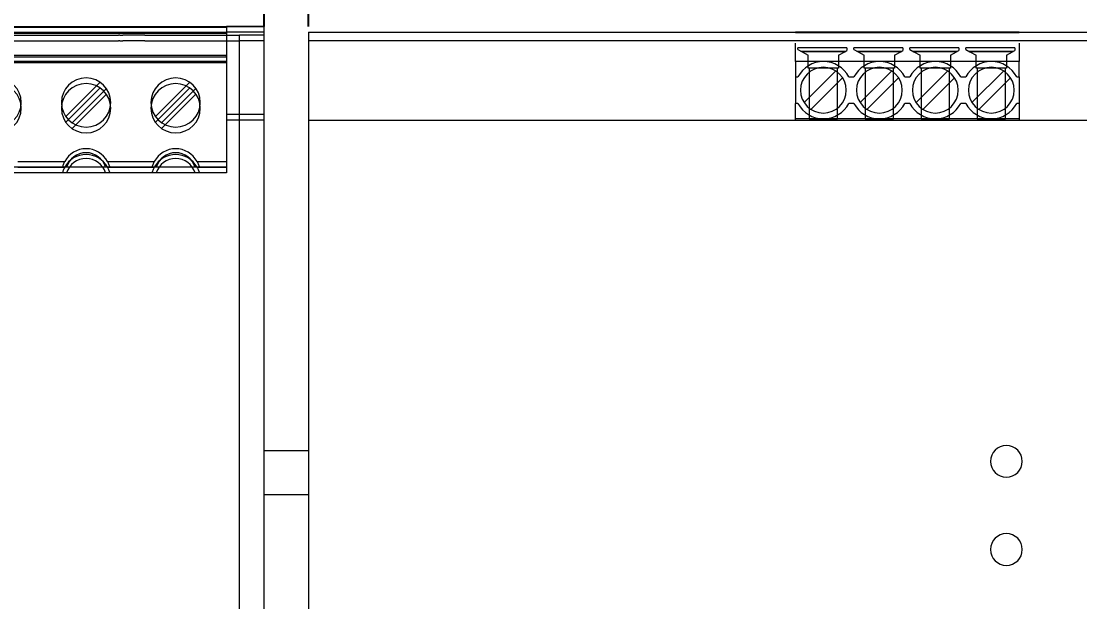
# Model space of a CAD drawing. Header units: millimetres. Extents: x 1359 to 3577, y 1333 to 3557.
# Drawn here: x 1993.2 to 2113.3, y 3211.9 to 3277.8 of the extents above; entities that cross this region are included whole.
import ezdxf

# ---------------------------------------------------------------- set-up
doc = ezdxf.new("R2010")
doc.units = ezdxf.units.MM
doc.layers.add('000-PI-Oprema', color=30, linetype='Continuous', lineweight=5)
doc.layers.add('000-SI-Oprema', color=30, linetype='Continuous', lineweight=0)
doc.layers.add('000-PI_TEXT', color=7, linetype='Continuous')
doc.layers.add('002-PI-Kabelska kanalica', color=150, linetype='Continuous')
doc.styles.get("Standard").update_dxf_attribs({"font": 'arial.ttf'})
doc.dimstyles.new('ISO-25-lb', dxfattribs={"dimtxt": 8, "dimasz": 8, "dimexe": 1.25, "dimexo": 0.625, "dimtad": 1, "dimtxsty": 'Standard', "dimcen": 5, "dimadec": 0, "dimazin": 0, "dimtfac": 1, "dimtmove": 0, "dimatfit": 3, "dimfxl": 1, "dimarcsym": 0})

# ---------------------------------------------------------------- blocks, each defined once
blk = doc.blocks.new('*D88')
at = {"layer": '000-PI_TEXT', "color": 0, "linetype": 'ByBlock', "lineweight": -2, "ltscale": 0.25, "transparency": 16777216}
for p, q in [((2020.79, 3277.18), (2020.79, 3313.36)), ((2025.79, 3277.18), (2025.79, 3313.36)), ((2012.79, 3312.11), (2004.79, 3312.11)), ((2020.79, 3312.11), (2025.79, 3312.11)), ((2033.79, 3312.11), (2048.35, 3312.11))]:
    blk.add_line(p, q, dxfattribs=at)
at = {"layer": '000-PI_TEXT', "color": 0, "linetype": 'ByBlock', "ltscale": 0.25, "transparency": 16777216}
for points in [[(2012.79, 3313.45), (2012.79, 3310.78), (2020.79, 3312.11)], [(2033.79, 3313.45), (2033.79, 3310.78), (2025.79, 3312.11)]]:
    blk.add_solid(points, dxfattribs=at)
at = {"layer": 'Defpoints', "color": 0, "linetype": 'ByBlock', "ltscale": 0.25, "transparency": 16777216}
for p in [(2025.79, 3312.11), (2020.79, 3276.56), (2025.79, 3276.56)]:
    blk.add_point(p, dxfattribs=at)
at = {"layer": '000-PI_TEXT', "color": 0, "linetype": 'ByBlock', "lineweight": 0, "ltscale": 0.25, "transparency": 16777216, "insert": (2045.07, 3316.81), "char_height": 8, "attachment_point": 5}
blk.add_mtext('5', dxfattribs=at)
blk = doc.blocks.new('QUINT_DIODE')
at = {"layer": '000-PI-Oprema', "color": 0, "linetype": 'ByBlock', "lineweight": 0}
for p, q in [((-46.5, 130.65), (-4.3, 130.65)), ((-4.3, 130.5), (-46.5, 130.5)), ((-46.5, 130), (-4.3, 130)), ((-4.3, 129.85), (-46.5, 129.85)), ((-26.05, 130.5), (-26.05, 130.5)), ((-26.05, 130.5), (-26.05, 130.5)), ((-26.05, 129.85), (-26.05, 129.85)), ((-24.8, 130.5), (-24.8, 130.5)), ((-24.8, 130.5), (-24.8, 130.5)), ((-24.8, 129.85), (-24.8, 129.85)), ((-15.64, 130.5), (-15.64, 130.5)), ((-15.64, 130.5), (-15.64, 130.5)), ((-15.64, 129.85), (-15.64, 129.85)), ((-14.64, 130.5), (-14.64, 130.5)), ((-14.64, 130.5), (-14.64, 130.5)), ((-14.64, 129.85), (-14.64, 129.85)), ((-5.73, 130.5), (-5.73, 130.5)), ((-5.73, 130.5), (-5.73, 130.5)), ((-5.73, 129.85), (-5.73, 129.85)), ((-4.3, 130.65), (-4.3, 130.65)), ((-4.3, 130.5), (-4.3, 130.65)), ((-4.3, 130.65), (-4.3, 130.65)), ((0, 130.65), (-4.3, 130.65)), ((-4.3, 130.5), (-4.3, 130.5)), ((-4.3, 130.5), (-4.3, 127.36)), ((-4.3, 130.5), (-4.3, 130.5)), ((-4.3, 129.85), (-4.3, 130)), ((-4.3, 130), (-4.3, 130)), ((0, 130), (-4.3, 130)), ((-4.3, 129.85), (-4.3, 129.85)), ((-4.3, 129.85), (-4.3, 126.71)), ((-4.3, 129.85), (-4.3, 129.85)), ((0, 130.65), (0, 130.65)), ((0, 120.65), (0, 130.65)), ((0, 130.65), (0, 130.65)), ((0, 120.65), (0, 130.65)), ((0, 130), (0, 130)), ((0, 120), (0, 130)), ((-32.15, 129.65), (-18.45, 129.65)), ((-32.15, 129), (-18.45, 129)), ((-26.55, 129.65), (-26.55, 129.65)), ((-26.55, 129), (-26.55, 129)), ((-24.05, 129.65), (-24.05, 129.65)), ((-24.05, 129), (-24.05, 129)), ((-18.45, 129.65), (-18.45, 129.65)), ((-18.45, 129.65), (-17.89, 129.65)), ((-18.45, 129), (-18.45, 129)), ((-18.45, 129), (-17.89, 129)), ((-17.89, 129.65), (-17.75, 129.65)), ((-17.89, 129), (-17.75, 129)), ((-17.8, 129.65), (-17.8, 129.65)), ((-17.8, 129), (-17.8, 129)), ((-17.75, 129.65), (-16.55, 129.65)), ((-17.75, 129), (-16.55, 129)), ((-16.38, 129.65), (-16.55, 129.65)), ((-16.38, 129), (-16.55, 129)), ((-16.38, 129.65), (-16.05, 129.65)), ((-16.38, 129), (-16.05, 129)), ((-16.05, 129.65), (-16.05, 129.65)), ((-13.55, 129.65), (-16.05, 129.65)), ((-16.05, 129.65), (-16.05, 129.65)), ((-16.05, 129.65), (-16.05, 129.65)), ((-16.05, 129), (-16.05, 129)), ((-13.55, 129), (-16.05, 129)), ((-16.05, 129), (-16.05, 129)), ((-16.05, 129), (-16.05, 129)), ((-13.55, 129.65), (-13.55, 129.65)), ((-13.55, 129.65), (-13.55, 129.65)), ((-13.55, 129.65), (-13.55, 129.65)), ((-13.55, 129.65), (-2.8, 129.65)), ((-13.55, 129), (-13.55, 129)), ((-13.55, 129), (-13.55, 129)), ((-13.55, 129), (-13.55, 129)), ((-13.55, 129), (-2.8, 129)), ((-12.05, 129.65), (-12.05, 129.65)), ((-12.05, 129), (-12.05, 129)), ((-9.8, 129.65), (-9.8, 129.65)), ((-9.8, 129), (-9.8, 129)), ((-2.8, 129.65), (-2.8, 129.65)), ((-2.8, 129.65), (-2.8, 129.65)), ((-2.8, 129.65), (-2.8, 129.65)), ((0, 129.65), (-2.8, 129.65)), ((-2.8, 129.65), (-2.8, 129.65)), ((-2.8, 1.65), (-2.8, 129.65)), ((-2.8, 129), (-2.8, 129)), ((-2.8, 129), (-2.8, 129)), ((-2.8, 129), (-2.8, 129)), ((0, 129), (-2.8, 129)), ((-2.8, 1), (-2.8, 129)), ((-2.8, 129), (-2.8, 129)), ((0, 129.65), (0, 129.65)), ((0, 129.65), (0, 129.65)), ((0, 129), (0, 129)), ((-46.5, 127.36), (-4.3, 127.36)), ((-4.3, 127.16), (-4.3, 127.36)), ((-4.3, 127.16), (-46.5, 127.16)), ((-46.5, 126.71), (-4.3, 126.71)), ((-4.3, 126.51), (-46.5, 126.51)), ((-4.3, 127.16), (-4.3, 120.65)), ((-4.3, 126.51), (-4.3, 126.71)), ((-4.3, 126.51), (-4.3, 120)), ((-18.62, 124.3), (-22.52, 120.41)), ((-18.62, 124.3), (-18.62, 124.3)), ((-8.46, 124.3), (-12.36, 120.41)), ((-8.46, 124.3), (-8.46, 124.3)), ((-18.62, 123.65), (-22.52, 119.76)), ((-17.92, 123.59), (-21.81, 119.7)), ((-17.92, 122.94), (-21.81, 119.05)), ((-18.62, 123.65), (-18.62, 123.65)), ((-17.92, 123.59), (-17.92, 123.59)), ((-17.92, 122.94), (-17.92, 122.94)), ((-8.46, 123.65), (-12.36, 119.76)), ((-7.76, 123.59), (-11.65, 119.7)), ((-7.76, 122.94), (-11.65, 119.05)), ((-8.46, 123.65), (-8.46, 123.65)), ((-7.76, 123.59), (-7.76, 123.59)), ((-7.76, 122.94), (-7.76, 122.94)), ((-27.58, 122), (-27.58, 122)), ((-27.58, 121.35), (-27.58, 121.35)), ((-23.02, 122), (-23.02, 122)), ((-23.02, 121.35), (-23.02, 121.35)), ((-17.42, 122), (-17.42, 122)), ((-17.42, 121.35), (-17.42, 121.35)), ((-12.86, 122), (-12.86, 122)), ((-12.86, 121.35), (-12.86, 121.35)), ((-7.26, 122), (-7.26, 122)), ((-7.26, 121.35), (-7.26, 121.35)), ((-22.52, 120.41), (-22.52, 120.41)), ((-12.36, 120.41), (-12.36, 120.41)), ((-4.3, 120.65), (-4.3, 120.65)), ((0, 120.65), (-4.3, 120.65)), ((-4.3, 120.65), (-4.3, 120.65)), ((-4.3, 120.65), (-4.3, 114.65)), ((0, 120.65), (0, 120.65)), ((0, 16.65), (0, 120.65)), ((0, 120.65), (0, 120.65)), ((0, 16.65), (0, 120.65)), ((-22.52, 119.76), (-22.52, 119.76)), ((-21.81, 119.7), (-21.81, 119.7)), ((-21.81, 119.05), (-21.81, 119.05)), ((-12.36, 119.76), (-12.36, 119.76)), ((-11.65, 119.7), (-11.65, 119.7)), ((-11.65, 119.05), (-11.65, 119.05)), ((-4.3, 120), (-4.3, 120)), ((0, 120), (-4.3, 120)), ((-4.3, 120), (-4.3, 114)), ((-4.3, 120), (-4.3, 120)), ((0, 120), (0, 120)), ((0, 16), (0, 120)), ((-4.3, 114.65), (-46.5, 114.65)), ((-27.96, 115.3), (-22.64, 115.3)), ((-27.96, 114.65), (-22.64, 114.65)), ((-22.87, 114.75), (-22.89, 114.65)), ((-22.89, 114.65), (-22.89, 114.65)), ((-22.84, 114.84), (-22.87, 114.75)), ((-22.84, 114.19), (-22.87, 114.1)), ((-22.81, 114.94), (-22.84, 114.84)), ((-22.81, 114.29), (-22.84, 114.19)), ((-22.77, 115.03), (-22.81, 114.94)), ((-22.77, 114.38), (-22.81, 114.29)), ((-22.73, 115.12), (-22.77, 115.03)), ((-22.73, 114.47), (-22.77, 114.38)), ((-22.69, 115.21), (-22.73, 115.12)), ((-22.69, 114.56), (-22.73, 114.47)), ((-22.64, 115.3), (-22.69, 115.21)), ((-22.64, 114.65), (-22.69, 114.56)), ((-17.8, 115.3), (-12.48, 115.3)), ((-17.8, 115.3), (-17.75, 115.21)), ((-17.8, 114.65), (-12.48, 114.65)), ((-17.8, 114.65), (-17.75, 114.56)), ((-17.75, 115.21), (-17.71, 115.12)), ((-17.75, 114.56), (-17.71, 114.47)), ((-17.71, 115.12), (-17.67, 115.03)), ((-17.71, 114.47), (-17.67, 114.38)), ((-17.67, 115.03), (-17.63, 114.94)), ((-17.67, 114.38), (-17.63, 114.29)), ((-17.63, 114.94), (-17.6, 114.84)), ((-17.63, 114.29), (-17.6, 114.19)), ((-17.6, 114.84), (-17.57, 114.75)), ((-17.6, 114.19), (-17.57, 114.1)), ((-17.57, 114.75), (-17.55, 114.65)), ((-17.55, 114.65), (-17.55, 114.65)), ((-12.71, 114.75), (-12.73, 114.65)), ((-12.73, 114.65), (-12.73, 114.65)), ((-12.68, 114.84), (-12.71, 114.75)), ((-12.68, 114.19), (-12.71, 114.1)), ((-12.65, 114.94), (-12.68, 114.84)), ((-12.65, 114.29), (-12.68, 114.19)), ((-12.61, 115.03), (-12.65, 114.94)), ((-12.61, 114.38), (-12.65, 114.29)), ((-12.57, 115.12), (-12.61, 115.03)), ((-12.57, 114.47), (-12.61, 114.38)), ((-12.53, 115.21), (-12.57, 115.12)), ((-12.53, 114.56), (-12.57, 114.47)), ((-12.48, 115.3), (-12.53, 115.21)), ((-12.48, 114.65), (-12.53, 114.56)), ((-7.64, 115.3), (-4.3, 115.3)), ((-7.64, 115.3), (-7.59, 115.21)), ((-7.64, 114.65), (-4.3, 114.65)), ((-7.64, 114.65), (-7.59, 114.56)), ((-7.59, 115.21), (-7.55, 115.12)), ((-7.59, 114.56), (-7.55, 114.47)), ((-7.55, 115.12), (-7.51, 115.03)), ((-7.55, 114.47), (-7.51, 114.38)), ((-7.51, 115.03), (-7.47, 114.94)), ((-7.51, 114.38), (-7.47, 114.29)), ((-7.47, 114.94), (-7.44, 114.84)), ((-7.47, 114.29), (-7.44, 114.19)), ((-7.44, 114.84), (-7.41, 114.75)), ((-7.44, 114.19), (-7.41, 114.1)), ((-7.41, 114.75), (-7.39, 114.65)), ((-7.39, 114.65), (-7.39, 114.65)), ((-4.3, 114.65), (-4.3, 114.65)), ((-4.3, 114), (-46.5, 114)), ((-22.87, 114.1), (-22.89, 114)), ((-22.89, 114), (-22.89, 114)), ((-17.57, 114.1), (-17.55, 114)), ((-17.55, 114), (-17.55, 114)), ((-12.71, 114.1), (-12.73, 114)), ((-12.73, 114), (-12.73, 114)), ((-7.41, 114.1), (-7.39, 114)), ((-7.39, 114), (-7.39, 114)), ((-4.3, 114), (-4.3, 114))]:
    blk.add_line(p, q, dxfattribs=at)
blk.add_lwpolyline([(-37.99, 0.65), (-50.6, 0.65), (-50.6, 0.65), (-50.6, 16.65), (-50.6, 120.65), (-50.6, 120.65), (-50.6, 130.65), (-46.5, 130.65), (-4.3, 130.65), (0, 130.65)], dxfattribs=at)
blk.add_lwpolyline([(-4.3, 130.5), (-4.3, 130.5)], close=True, dxfattribs=at)
for centre, radius, start, end in [((-30.38, 122), 2.8, 0, 180), ((-30.38, 121.35), 2.8, 0, 180), ((-20.22, 122), 2.8, 0, 180), ((-20.22, 121.35), 2.8, 0, 180), ((-10.06, 122), 2.8, 0, 180), ((-10.06, 121.35), 2.8, 0, 180), ((-30.38, 122), 2.8, 180, 0), ((-30.38, 121.35), 2.8, 180, 0), ((-20.22, 122), 2.8, 180, 0), ((-20.22, 121.35), 2.8, 180, 0), ((-10.06, 122), 2.8, 180, 0), ((-10.06, 121.35), 2.8, 180, 0), ((-20.22, 114), 2.75, 28.1739, 151.826), ((-10.06, 114), 2.75, 28.1739, 151.826), ((-20.22, 113.35), 2.75, 28.1739, 151.826), ((-20.22, 114), 2.3, 16.416, 163.584), ((-20.22, 113.35), 2.3, 16.416, 163.584), ((-10.06, 113.35), 2.75, 28.1739, 151.826), ((-10.06, 114), 2.3, 16.416, 163.584), ((-10.06, 113.35), 2.3, 16.416, 163.584)]:
    blk.add_arc(centre, radius, start, end, dxfattribs=at)
blk = doc.blocks.new('PXC.2866776')
at = {"layer": '000-PI-Oprema', "color": 0, "linetype": 'ByBlock', "lineweight": 0}
for p, q in [((47937.91, 24983.75), (47937.91, 24973.75)), ((47937.91, 24983.75), (47937.91, 24983.75)), ((47937.91, 24983.75), (47993.16, 24983.75)), ((47940.41, 24983.75), (47940.41, 24983.75)), ((47940.41, 24983.75), (47940.41, 24983.75)), ((47940.41, 24983.75), (47940.41, 24983.75)), ((47940.41, 24983.75), (47940.41, 24983.75)), ((47940.41, 24983.75), (47940.41, 24983.75)), ((47940.41, 24983.75), (47940.41, 24983.75)), ((47940.41, 24983.75), (47940.41, 24983.75)), ((47940.41, 24983.75), (47940.41, 24983.75)), ((47940.41, 24983.75), (47940.41, 24983.75)), ((47940.41, 24983.75), (47940.41, 24983.75)), ((47940.41, 24983.75), (47940.41, 24983.75)), ((47940.41, 24983.75), (47940.41, 24983.75)), ((47940.41, 24983.75), (47940.41, 24983.75)), ((47940.41, 24983.75), (47940.41, 24983.75)), ((47990.65, 24983.75), (47990.65, 24983.75)), ((47990.65, 24983.75), (47990.65, 24983.75)), ((47993.16, 24983.75), (47993.16, 24983.75)), ((48018.56, 24983.75), (47993.16, 24983.75)), ((47993.16, 24983.72), (47993.16, 24983.72)), ((47993.16, 24983.72), (48018.56, 24983.72)), ((47993.46, 24983.72), (47993.46, 24983.72)), ((47999.01, 24983.72), (47999.01, 24983.72)), ((47999.81, 24983.72), (47999.81, 24983.72)), ((48005.36, 24983.72), (48005.36, 24983.72)), ((48006.16, 24983.72), (48006.16, 24983.72)), ((48011.71, 24983.72), (48011.71, 24983.72)), ((48012.51, 24983.72), (48012.51, 24983.72)), ((48018.06, 24983.72), (48018.06, 24983.72)), ((48018.56, 24983.75), (48027.91, 24983.75)), ((48018.56, 24983.75), (48018.56, 24983.75)), ((48018.56, 24983.72), (48018.56, 24983.72)), ((48025.41, 24983.75), (48025.41, 24983.75)), ((48025.41, 24983.75), (48025.41, 24983.75)), ((48025.41, 24983.75), (48025.41, 24983.75)), ((48025.41, 24983.75), (48025.41, 24983.75)), ((48025.41, 24983.75), (48025.41, 24983.75)), ((48025.41, 24983.75), (48025.41, 24983.75)), ((48025.41, 24983.75), (48025.41, 24983.75)), ((48025.41, 24983.75), (48025.41, 24983.75)), ((48025.41, 24983.75), (48025.41, 24983.75)), ((48025.41, 24983.75), (48025.41, 24983.75)), ((48025.41, 24983.75), (48025.41, 24983.75)), ((48025.41, 24983.75), (48025.41, 24983.75)), ((47937.91, 24982.75), (47937.91, 24982.75)), ((48027.91, 24982.75), (47937.91, 24982.75)), ((47993.16, 24980.41), (47993.16, 24982.48)), ((48018.56, 24982.48), (48018.56, 24980.41)), ((47993.46, 24981.79), (47993.46, 24981.96)), ((47999.01, 24981.96), (47993.46, 24981.96)), ((47993.46, 24981.79), (47993.46, 24981.79)), ((47993.46, 24981.79), (47993.92, 24981.52)), ((47998.81, 24981.55), (47993.87, 24981.55)), ((47993.92, 24981.52), (47994.61, 24981.12)), ((47998.76, 24981.52), (47993.92, 24981.52)), ((47994.61, 24981.12), (47994.61, 24981.12)), ((47994.61, 24979.65), (47994.61, 24981.12)), ((47998.06, 24981.12), (47998.76, 24981.52)), ((47998.06, 24981.12), (47998.06, 24979.65)), ((47998.06, 24981.12), (47998.06, 24981.12)), ((47998.76, 24981.52), (47999.01, 24981.67)), ((47999.01, 24981.96), (47999.01, 24981.67)), ((47999.01, 24981.67), (47999.01, 24981.67)), ((47999.81, 24981.79), (47999.81, 24981.96)), ((48005.36, 24981.96), (47999.81, 24981.96)), ((47999.81, 24981.79), (47999.81, 24981.79)), ((47999.81, 24981.79), (48000.27, 24981.52)), ((48005.16, 24981.55), (48000.22, 24981.55)), ((48000.27, 24981.52), (48000.96, 24981.12)), ((48005.11, 24981.52), (48000.27, 24981.52)), ((48000.96, 24979.65), (48000.96, 24981.12)), ((48000.96, 24981.12), (48000.96, 24981.12)), ((48004.41, 24981.12), (48005.11, 24981.52)), ((48004.41, 24981.12), (48004.41, 24981.12)), ((48004.41, 24981.12), (48004.41, 24979.65)), ((48005.11, 24981.52), (48005.36, 24981.67)), ((48005.36, 24981.96), (48005.36, 24981.67)), ((48005.36, 24981.67), (48005.36, 24981.67)), ((48006.16, 24981.79), (48006.16, 24981.96)), ((48011.71, 24981.96), (48006.16, 24981.96)), ((48006.16, 24981.79), (48006.16, 24981.79)), ((48006.16, 24981.79), (48006.62, 24981.52)), ((48011.51, 24981.55), (48006.57, 24981.55)), ((48006.62, 24981.52), (48007.31, 24981.12)), ((48011.46, 24981.52), (48006.62, 24981.52)), ((48007.31, 24979.65), (48007.31, 24981.12)), ((48007.31, 24981.12), (48007.31, 24981.12)), ((48010.76, 24981.12), (48011.46, 24981.52)), ((48010.76, 24981.12), (48010.76, 24981.12)), ((48010.76, 24981.12), (48010.76, 24979.65)), ((48011.46, 24981.52), (48011.71, 24981.67)), ((48011.71, 24981.96), (48011.71, 24981.67)), ((48011.71, 24981.67), (48011.71, 24981.67)), ((48012.51, 24981.79), (48012.51, 24981.96)), ((48018.06, 24981.96), (48012.51, 24981.96)), ((48012.51, 24981.79), (48012.51, 24981.79)), ((48012.51, 24981.79), (48012.97, 24981.52)), ((48017.86, 24981.55), (48012.92, 24981.55)), ((48012.97, 24981.52), (48013.66, 24981.12)), ((48017.81, 24981.52), (48012.97, 24981.52)), ((48013.66, 24979.65), (48013.66, 24981.12)), ((48013.66, 24981.12), (48013.66, 24981.12)), ((48017.11, 24981.12), (48017.81, 24981.52)), ((48017.11, 24981.12), (48017.11, 24981.12)), ((48017.11, 24981.12), (48017.11, 24979.65)), ((48017.81, 24981.52), (48018.06, 24981.67)), ((48018.06, 24981.96), (48018.06, 24981.67)), ((48018.06, 24981.67), (48018.06, 24981.67)), ((48018.56, 24980.41), (47993.16, 24980.41)), ((47993.16, 24980.41), (47993.16, 24978.65)), ((48018.56, 24978.65), (48018.56, 24980.41)), ((47993.16, 24978.65), (47993.16, 24975.65)), ((47993.16, 24978.65), (47993.16, 24978.65)), ((47993.16, 24978.65), (47993.46, 24978.65)), ((47993.46, 24978.65), (47993.46, 24978.65)), ((47994.15, 24975.74), (47997.75, 24979.34)), ((47994.61, 24979.65), (47994.61, 24979.65)), ((47998.06, 24979.65), (47994.61, 24979.65)), ((47994.74, 24979.65), (47994.74, 24973.85)), ((47994.74, 24979.65), (47994.74, 24979.65)), ((47998.52, 24978.56), (47994.93, 24974.97)), ((47997.75, 24979.34), (47997.75, 24979.34)), ((47997.94, 24973.85), (47997.94, 24979.65)), ((47997.94, 24979.65), (47997.94, 24979.65)), ((47998.06, 24979.65), (47998.06, 24979.65)), ((47998.52, 24978.56), (47998.52, 24978.56)), ((47999.22, 24978.65), (47999.22, 24978.65)), ((47999.22, 24978.65), (47999.81, 24978.65)), ((47999.81, 24978.65), (47999.81, 24978.65)), ((48000.5, 24975.74), (48004.1, 24979.34)), ((48004.41, 24979.65), (48000.96, 24979.65)), ((48000.96, 24979.65), (48000.96, 24979.65)), ((48001.09, 24979.65), (48001.09, 24979.65)), ((48001.09, 24979.65), (48001.09, 24973.85)), ((48004.87, 24978.56), (48001.28, 24974.97)), ((48004.1, 24979.34), (48004.1, 24979.34)), ((48004.29, 24979.65), (48004.29, 24979.65)), ((48004.29, 24973.85), (48004.29, 24979.65)), ((48004.41, 24979.65), (48004.41, 24979.65)), ((48004.87, 24978.56), (48004.87, 24978.56)), ((48005.57, 24978.65), (48005.57, 24978.65)), ((48005.57, 24978.65), (48006.16, 24978.65)), ((48006.16, 24978.65), (48006.16, 24978.65)), ((48006.85, 24975.74), (48010.45, 24979.34)), ((48010.76, 24979.65), (48007.31, 24979.65)), ((48007.31, 24979.65), (48007.31, 24979.65)), ((48007.44, 24979.65), (48007.44, 24979.65)), ((48007.44, 24979.65), (48007.44, 24973.85)), ((48011.22, 24978.56), (48007.63, 24974.97)), ((48010.45, 24979.34), (48010.45, 24979.34)), ((48010.64, 24979.65), (48010.64, 24979.65)), ((48010.64, 24973.85), (48010.64, 24979.65)), ((48010.76, 24979.65), (48010.76, 24979.65)), ((48011.22, 24978.56), (48011.22, 24978.56)), ((48011.92, 24978.65), (48012.51, 24978.65)), ((48011.92, 24978.65), (48011.92, 24978.65)), ((48012.51, 24978.65), (48012.51, 24978.65)), ((48013.2, 24975.74), (48016.8, 24979.34)), ((48017.11, 24979.65), (48013.66, 24979.65)), ((48013.66, 24979.65), (48013.66, 24979.65)), ((48013.79, 24979.65), (48013.79, 24979.65)), ((48013.79, 24979.65), (48013.79, 24973.85)), ((48017.57, 24978.56), (48013.98, 24974.97)), ((48016.8, 24979.34), (48016.8, 24979.34)), ((48016.99, 24979.65), (48016.99, 24979.65)), ((48016.99, 24973.85), (48016.99, 24979.65)), ((48017.11, 24979.65), (48017.11, 24979.65)), ((48017.57, 24978.56), (48017.57, 24978.56)), ((48018.27, 24978.65), (48018.56, 24978.65)), ((48018.27, 24978.65), (48018.27, 24978.65)), ((48018.56, 24978.65), (48018.56, 24975.65)), ((48018.56, 24978.65), (48018.56, 24978.65)), ((47993.74, 24977.15), (47993.74, 24977.15)), ((47998.94, 24977.15), (47998.94, 24977.15)), ((48000.09, 24977.15), (48000.09, 24977.15)), ((48005.29, 24977.15), (48005.29, 24977.15)), ((48006.44, 24977.15), (48006.44, 24977.15)), ((48011.64, 24977.15), (48011.64, 24977.15)), ((48012.79, 24977.15), (48012.79, 24977.15)), ((48017.99, 24977.15), (48017.99, 24977.15)), ((47993.16, 24975.65), (47993.16, 24975.65)), ((47993.16, 24973.9), (47993.16, 24975.65)), ((47993.46, 24975.65), (47993.16, 24975.65)), ((47993.46, 24975.65), (47993.46, 24975.65)), ((47994.15, 24975.74), (47994.15, 24975.74)), ((47994.93, 24974.97), (47994.93, 24974.97)), ((47999.22, 24975.65), (47999.22, 24975.65)), ((47999.81, 24975.65), (47999.22, 24975.65)), ((47999.81, 24975.65), (47999.81, 24975.65)), ((48000.5, 24975.74), (48000.5, 24975.74)), ((48001.28, 24974.97), (48001.28, 24974.97)), ((48005.57, 24975.65), (48005.57, 24975.65)), ((48006.16, 24975.65), (48005.57, 24975.65)), ((48006.16, 24975.65), (48006.16, 24975.65)), ((48006.85, 24975.74), (48006.85, 24975.74)), ((48007.63, 24974.97), (48007.63, 24974.97)), ((48011.92, 24975.65), (48011.92, 24975.65)), ((48012.51, 24975.65), (48011.92, 24975.65)), ((48012.51, 24975.65), (48012.51, 24975.65)), ((48013.2, 24975.74), (48013.2, 24975.74)), ((48013.98, 24974.97), (48013.98, 24974.97)), ((48018.27, 24975.65), (48018.27, 24975.65)), ((48018.56, 24975.65), (48018.27, 24975.65)), ((48018.56, 24975.65), (48018.56, 24975.65)), ((48018.56, 24975.65), (48018.56, 24973.9)), ((47937.91, 24973.75), (47937.91, 24973.75)), ((47937.91, 24973.75), (48027.91, 24973.75)), ((47940.41, 24973.75), (47940.41, 24973.75)), ((47946.41, 24973.75), (47946.41, 24973.75)), ((47947.41, 24973.75), (47947.41, 24973.75)), ((47953.41, 24973.75), (47953.41, 24973.75)), ((47954.41, 24973.75), (47954.41, 24973.75)), ((47960.41, 24973.75), (47960.41, 24973.75)), ((47961.41, 24973.75), (47961.41, 24973.75)), ((47967.41, 24973.75), (47967.41, 24973.75)), ((47968.41, 24973.75), (47968.41, 24973.75)), ((47974.41, 24973.75), (47974.41, 24973.75)), ((47975.41, 24973.75), (47975.41, 24973.75)), ((47981.41, 24973.75), (47981.41, 24973.75)), ((47982.41, 24973.75), (47982.41, 24973.75)), ((47988.41, 24973.75), (47988.41, 24973.75)), ((47993.16, 24973.75), (47993.16, 24973.9)), ((47996.34, 24973.9), (47993.16, 24973.9)), ((47993.16, 24973.75), (47993.16, 24973.75)), ((47994.74, 24973.85), (47994.74, 24973.85)), ((47994.74, 24973.85), (47997.94, 24973.85)), ((48002.69, 24973.9), (47996.34, 24973.9)), ((47997.94, 24973.85), (47997.94, 24973.85)), ((48001.09, 24973.85), (48001.09, 24973.85)), ((48001.09, 24973.85), (48004.29, 24973.85)), ((48009.04, 24973.9), (48002.69, 24973.9)), ((48004.29, 24973.85), (48004.29, 24973.85)), ((48007.44, 24973.85), (48007.44, 24973.85)), ((48007.44, 24973.85), (48010.64, 24973.85)), ((48015.39, 24973.9), (48009.04, 24973.9)), ((48010.64, 24973.85), (48010.64, 24973.85)), ((48013.79, 24973.85), (48013.79, 24973.85)), ((48013.79, 24973.85), (48016.99, 24973.85)), ((48018.56, 24973.9), (48015.39, 24973.9)), ((48016.99, 24973.85), (48016.99, 24973.85)), ((48018.56, 24973.9), (48018.56, 24973.75)), ((48018.56, 24973.75), (48018.56, 24973.75)), ((48015.31, 24935), (48015.31, 24935)), ((48018.91, 24935), (48018.91, 24935)), ((48015.31, 24924.99), (48015.31, 24924.99)), ((48018.91, 24924.99), (48018.91, 24924.99))]:
    blk.add_line(p, q, dxfattribs=at)
for centre, radius, start, end in [((47996.34, 24977.15), 3.25, 90, 152.5136), ((47996.34, 24977.15), 2.6, 0, 180), ((47996.34, 24977.15), 3.25, 27.4864, 90), ((48002.69, 24977.15), 3.25, 90, 152.5136), ((48002.69, 24977.15), 2.6, 0, 180), ((48002.69, 24977.15), 3.25, 27.4864, 90), ((48009.04, 24977.15), 3.25, 90, 152.5136), ((48009.04, 24977.15), 2.6, 0, 180), ((48009.04, 24977.15), 3.25, 27.4864, 90), ((48015.39, 24977.15), 3.25, 90, 152.5136), ((48015.39, 24977.15), 2.6, 0, 180), ((48015.39, 24977.15), 3.25, 27.4864, 90), ((47996.34, 24977.15), 2.6, 180, 0), ((48002.69, 24977.15), 2.6, 180, 0), ((48009.04, 24977.15), 2.6, 180, 0), ((48015.39, 24977.15), 2.6, 180, 0), ((47996.34, 24977.15), 3.25, 207.4864, 270), ((47996.34, 24977.15), 3.25, 270, 332.5136), ((48002.69, 24977.15), 3.25, 207.4864, 270), ((48002.69, 24977.15), 3.25, 270, 332.5136), ((48009.04, 24977.15), 3.25, 207.4864, 270), ((48009.04, 24977.15), 3.25, 270, 332.5136), ((48015.39, 24977.15), 3.25, 207.4864, 270), ((48015.39, 24977.15), 3.25, 270, 332.5136), ((48017.11, 24935), 1.8, 0, 180), ((48017.11, 24935), 1.8, 180, 0), ((48017.11, 24924.99), 1.8, 0, 180), ((48017.11, 24924.99), 1.8, 180, 0)]:
    blk.add_arc(centre, radius, start, end, dxfattribs=at)
at = {"layer": '000-SI-Oprema', "color": 0, "linetype": 'ByBlock', "lineweight": 0}
for p, q in [((47937.91, 24983.75), (47937.91, 24983.75)), ((47937.91, 24983.75), (47937.91, 24973.75)), ((47937.91, 24983.75), (47937.91, 24983.75)), ((47937.91, 24983.75), (47937.91, 24983.75)), ((47937.91, 24983.75), (48027.91, 24983.75)), ((47937.91, 24983.75), (47937.91, 24983.75)), ((48025.41, 24983.75), (48025.41, 24983.75)), ((48025.41, 24983.75), (48025.41, 24983.75)), ((48025.41, 24983.75), (48025.41, 24983.75)), ((48025.41, 24983.75), (48025.41, 24983.75)), ((48025.41, 24983.75), (48025.41, 24983.75)), ((48025.41, 24983.75), (48025.41, 24983.75)), ((48025.41, 24983.75), (48025.41, 24983.75)), ((48025.41, 24983.75), (48025.41, 24983.75)), ((48025.41, 24983.75), (48025.41, 24983.75)), ((48025.41, 24983.75), (48025.41, 24983.75)), ((48025.41, 24983.75), (48025.41, 24983.75)), ((48025.41, 24983.75), (48025.41, 24983.75)), ((48025.41, 24983.75), (48025.41, 24983.75)), ((48025.41, 24983.75), (48025.41, 24983.75)), ((48025.41, 24983.75), (48025.41, 24983.75)), ((48025.41, 24983.75), (48025.41, 24983.75)), ((48025.41, 24983.75), (48025.41, 24983.75)), ((48025.41, 24983.75), (48025.41, 24983.75)), ((48025.41, 24983.75), (48025.41, 24983.75)), ((48025.41, 24983.75), (48025.41, 24983.75)), ((48025.41, 24983.75), (48025.41, 24983.75)), ((48025.41, 24983.75), (48025.41, 24983.75)), ((47937.91, 24982.75), (47937.91, 24982.75)), ((47937.91, 24982.75), (47937.91, 24982.75)), ((48027.91, 24982.75), (47937.91, 24982.75)), ((47993.16, 24980.41), (47993.16, 24982.48)), ((48018.56, 24982.48), (48018.56, 24980.41)), ((47993.46, 24981.79), (47993.46, 24981.96)), ((47999.01, 24981.96), (47993.46, 24981.96)), ((47993.46, 24981.79), (47993.46, 24981.79)), ((47993.46, 24981.79), (47993.92, 24981.52)), ((47998.81, 24981.55), (47993.87, 24981.55)), ((47993.92, 24981.52), (47994.61, 24981.12)), ((47998.76, 24981.52), (47993.92, 24981.52)), ((47994.61, 24981.12), (47994.61, 24981.12)), ((47994.61, 24979.65), (47994.61, 24981.12)), ((47998.06, 24981.12), (47998.76, 24981.52)), ((47998.06, 24981.12), (47998.06, 24979.65)), ((47998.06, 24981.12), (47998.06, 24981.12)), ((47998.76, 24981.52), (47999.01, 24981.67)), ((47999.01, 24981.96), (47999.01, 24981.67)), ((47999.01, 24981.67), (47999.01, 24981.67)), ((47999.81, 24981.79), (47999.81, 24981.96)), ((48005.36, 24981.96), (47999.81, 24981.96)), ((47999.81, 24981.79), (47999.81, 24981.79)), ((47999.81, 24981.79), (48000.27, 24981.52)), ((48005.16, 24981.55), (48000.22, 24981.55)), ((48000.27, 24981.52), (48000.96, 24981.12)), ((48005.11, 24981.52), (48000.27, 24981.52)), ((48000.96, 24979.65), (48000.96, 24981.12)), ((48000.96, 24981.12), (48000.96, 24981.12)), ((48004.41, 24981.12), (48005.11, 24981.52)), ((48004.41, 24981.12), (48004.41, 24981.12)), ((48004.41, 24981.12), (48004.41, 24979.65)), ((48005.11, 24981.52), (48005.36, 24981.67)), ((48005.36, 24981.96), (48005.36, 24981.67)), ((48005.36, 24981.67), (48005.36, 24981.67)), ((48006.16, 24981.79), (48006.16, 24981.96)), ((48011.71, 24981.96), (48006.16, 24981.96)), ((48006.16, 24981.79), (48006.16, 24981.79)), ((48006.16, 24981.79), (48006.62, 24981.52)), ((48011.51, 24981.55), (48006.57, 24981.55)), ((48006.62, 24981.52), (48007.31, 24981.12)), ((48011.46, 24981.52), (48006.62, 24981.52)), ((48007.31, 24979.65), (48007.31, 24981.12)), ((48007.31, 24981.12), (48007.31, 24981.12)), ((48010.76, 24981.12), (48011.46, 24981.52)), ((48010.76, 24981.12), (48010.76, 24981.12)), ((48010.76, 24981.12), (48010.76, 24979.65)), ((48011.46, 24981.52), (48011.71, 24981.67)), ((48011.71, 24981.96), (48011.71, 24981.67)), ((48011.71, 24981.67), (48011.71, 24981.67)), ((48012.51, 24981.79), (48012.51, 24981.96)), ((48018.06, 24981.96), (48012.51, 24981.96)), ((48012.51, 24981.79), (48012.51, 24981.79)), ((48012.51, 24981.79), (48012.97, 24981.52)), ((48017.86, 24981.55), (48012.92, 24981.55)), ((48012.97, 24981.52), (48013.66, 24981.12)), ((48017.81, 24981.52), (48012.97, 24981.52)), ((48013.66, 24979.65), (48013.66, 24981.12)), ((48013.66, 24981.12), (48013.66, 24981.12)), ((48017.11, 24981.12), (48017.81, 24981.52)), ((48017.11, 24981.12), (48017.11, 24981.12)), ((48017.11, 24981.12), (48017.11, 24979.65)), ((48017.81, 24981.52), (48018.06, 24981.67)), ((48018.06, 24981.96), (48018.06, 24981.67)), ((48018.06, 24981.67), (48018.06, 24981.67)), ((48018.56, 24980.41), (47993.16, 24980.41)), ((47993.16, 24980.41), (47993.16, 24978.65)), ((48018.56, 24978.65), (48018.56, 24980.41)), ((47993.16, 24978.65), (47993.16, 24975.65)), ((47993.16, 24978.65), (47993.16, 24978.65)), ((47993.16, 24978.65), (47993.46, 24978.65)), ((47993.46, 24978.65), (47993.46, 24978.65)), ((47994.15, 24975.74), (47997.75, 24979.34)), ((47994.61, 24979.65), (47994.61, 24979.65)), ((47998.06, 24979.65), (47994.61, 24979.65)), ((47994.74, 24979.65), (47994.74, 24973.85)), ((47994.74, 24979.65), (47994.74, 24979.65)), ((47998.52, 24978.56), (47994.93, 24974.97)), ((47997.75, 24979.34), (47997.75, 24979.34)), ((47997.94, 24973.85), (47997.94, 24979.65)), ((47997.94, 24979.65), (47997.94, 24979.65)), ((47998.06, 24979.65), (47998.06, 24979.65)), ((47998.52, 24978.56), (47998.52, 24978.56)), ((47999.22, 24978.65), (47999.22, 24978.65)), ((47999.22, 24978.65), (47999.81, 24978.65)), ((47999.81, 24978.65), (47999.81, 24978.65)), ((48000.5, 24975.74), (48004.1, 24979.34)), ((48004.41, 24979.65), (48000.96, 24979.65)), ((48000.96, 24979.65), (48000.96, 24979.65)), ((48001.09, 24979.65), (48001.09, 24979.65)), ((48001.09, 24979.65), (48001.09, 24973.85)), ((48004.87, 24978.56), (48001.28, 24974.97)), ((48004.1, 24979.34), (48004.1, 24979.34)), ((48004.29, 24979.65), (48004.29, 24979.65)), ((48004.29, 24973.85), (48004.29, 24979.65)), ((48004.41, 24979.65), (48004.41, 24979.65)), ((48004.87, 24978.56), (48004.87, 24978.56)), ((48005.57, 24978.65), (48005.57, 24978.65)), ((48005.57, 24978.65), (48006.16, 24978.65)), ((48006.16, 24978.65), (48006.16, 24978.65)), ((48006.85, 24975.74), (48010.45, 24979.34)), ((48010.76, 24979.65), (48007.31, 24979.65)), ((48007.31, 24979.65), (48007.31, 24979.65)), ((48007.44, 24979.65), (48007.44, 24979.65)), ((48007.44, 24979.65), (48007.44, 24973.85)), ((48011.22, 24978.56), (48007.63, 24974.97)), ((48010.45, 24979.34), (48010.45, 24979.34)), ((48010.64, 24979.65), (48010.64, 24979.65)), ((48010.64, 24973.85), (48010.64, 24979.65)), ((48010.76, 24979.65), (48010.76, 24979.65)), ((48011.22, 24978.56), (48011.22, 24978.56)), ((48011.92, 24978.65), (48012.51, 24978.65)), ((48011.92, 24978.65), (48011.92, 24978.65)), ((48012.51, 24978.65), (48012.51, 24978.65)), ((48013.2, 24975.74), (48016.8, 24979.34)), ((48017.11, 24979.65), (48013.66, 24979.65)), ((48013.66, 24979.65), (48013.66, 24979.65)), ((48013.79, 24979.65), (48013.79, 24979.65)), ((48013.79, 24979.65), (48013.79, 24973.85)), ((48017.57, 24978.56), (48013.98, 24974.97)), ((48016.8, 24979.34), (48016.8, 24979.34)), ((48016.99, 24979.65), (48016.99, 24979.65)), ((48016.99, 24973.85), (48016.99, 24979.65)), ((48017.11, 24979.65), (48017.11, 24979.65)), ((48017.57, 24978.56), (48017.57, 24978.56)), ((48018.27, 24978.65), (48018.56, 24978.65)), ((48018.27, 24978.65), (48018.27, 24978.65)), ((48018.56, 24978.65), (48018.56, 24975.65)), ((48018.56, 24978.65), (48018.56, 24978.65)), ((47993.74, 24977.15), (47993.74, 24977.15)), ((47998.94, 24977.15), (47998.94, 24977.15)), ((48000.09, 24977.15), (48000.09, 24977.15)), ((48005.29, 24977.15), (48005.29, 24977.15)), ((48006.44, 24977.15), (48006.44, 24977.15)), ((48011.64, 24977.15), (48011.64, 24977.15)), ((48012.79, 24977.15), (48012.79, 24977.15)), ((48017.99, 24977.15), (48017.99, 24977.15)), ((47993.16, 24975.65), (47993.16, 24975.65)), ((47993.16, 24973.9), (47993.16, 24975.65)), ((47993.46, 24975.65), (47993.16, 24975.65)), ((47993.46, 24975.65), (47993.46, 24975.65)), ((47994.15, 24975.74), (47994.15, 24975.74)), ((47994.93, 24974.97), (47994.93, 24974.97)), ((47999.22, 24975.65), (47999.22, 24975.65)), ((47999.81, 24975.65), (47999.22, 24975.65)), ((47999.81, 24975.65), (47999.81, 24975.65)), ((48000.5, 24975.74), (48000.5, 24975.74)), ((48001.28, 24974.97), (48001.28, 24974.97)), ((48005.57, 24975.65), (48005.57, 24975.65)), ((48006.16, 24975.65), (48005.57, 24975.65)), ((48006.16, 24975.65), (48006.16, 24975.65)), ((48006.85, 24975.74), (48006.85, 24975.74)), ((48007.63, 24974.97), (48007.63, 24974.97)), ((48011.92, 24975.65), (48011.92, 24975.65)), ((48012.51, 24975.65), (48011.92, 24975.65)), ((48012.51, 24975.65), (48012.51, 24975.65)), ((48013.2, 24975.74), (48013.2, 24975.74)), ((48013.98, 24974.97), (48013.98, 24974.97)), ((48018.27, 24975.65), (48018.27, 24975.65)), ((48018.56, 24975.65), (48018.27, 24975.65)), ((48018.56, 24975.65), (48018.56, 24975.65)), ((48018.56, 24975.65), (48018.56, 24973.9)), ((47937.91, 24973.75), (47937.91, 24973.75)), ((47937.91, 24973.75), (47937.91, 24973.75)), ((47937.91, 24973.75), (48027.91, 24973.75)), ((47937.91, 24973.75), (47937.91, 24869.75)), ((47940.41, 24973.75), (47940.41, 24973.75)), ((47946.41, 24973.75), (47946.41, 24973.75)), ((47947.41, 24973.75), (47947.41, 24973.75)), ((47953.41, 24973.75), (47953.41, 24973.75)), ((47954.41, 24973.75), (47954.41, 24973.75)), ((47960.41, 24973.75), (47960.41, 24973.75)), ((47961.41, 24973.75), (47961.41, 24973.75)), ((47967.41, 24973.75), (47967.41, 24973.75)), ((47968.41, 24973.75), (47968.41, 24973.75)), ((47974.41, 24973.75), (47974.41, 24973.75)), ((47975.41, 24973.75), (47975.41, 24973.75)), ((47981.41, 24973.75), (47981.41, 24973.75)), ((47982.41, 24973.75), (47982.41, 24973.75)), ((47988.41, 24973.75), (47988.41, 24973.75)), ((47993.16, 24973.75), (47993.16, 24973.9)), ((47996.34, 24973.9), (47993.16, 24973.9)), ((47993.16, 24973.75), (47993.16, 24973.75)), ((47994.74, 24973.85), (47994.74, 24973.85)), ((47994.74, 24973.85), (47997.94, 24973.85)), ((48002.69, 24973.9), (47996.34, 24973.9)), ((47997.94, 24973.85), (47997.94, 24973.85)), ((48001.09, 24973.85), (48001.09, 24973.85)), ((48001.09, 24973.85), (48004.29, 24973.85)), ((48009.04, 24973.9), (48002.69, 24973.9)), ((48004.29, 24973.85), (48004.29, 24973.85)), ((48007.44, 24973.85), (48007.44, 24973.85)), ((48007.44, 24973.85), (48010.64, 24973.85)), ((48015.39, 24973.9), (48009.04, 24973.9)), ((48010.64, 24973.85), (48010.64, 24973.85)), ((48013.79, 24973.85), (48013.79, 24973.85)), ((48013.79, 24973.85), (48016.99, 24973.85)), ((48018.56, 24973.9), (48015.39, 24973.9)), ((48016.99, 24973.85), (48016.99, 24973.85)), ((48018.56, 24973.9), (48018.56, 24973.75)), ((48018.56, 24973.75), (48018.56, 24973.75)), ((48015.31, 24935), (48015.31, 24935)), ((48018.91, 24935), (48018.91, 24935)), ((48015.31, 24924.99), (48015.31, 24924.99)), ((48018.91, 24924.99), (48018.91, 24924.99))]:
    blk.add_line(p, q, dxfattribs=at)
for points in [[(47937.91, 24983.75), (47937.91, 24983.75)], [(48025.41, 24983.75), (48025.41, 24983.75)]]:
    blk.add_lwpolyline(points, close=True, dxfattribs=at)
for centre, radius, start, end in [((47996.34, 24977.15), 3.25, 90, 152.5136), ((47996.34, 24977.15), 2.6, 0, 180), ((47996.34, 24977.15), 3.25, 27.4864, 90), ((48002.69, 24977.15), 3.25, 90, 152.5136), ((48002.69, 24977.15), 2.6, 0, 180), ((48002.69, 24977.15), 3.25, 27.4864, 90), ((48009.04, 24977.15), 3.25, 90, 152.5136), ((48009.04, 24977.15), 2.6, 0, 180), ((48009.04, 24977.15), 3.25, 27.4864, 90), ((48015.39, 24977.15), 3.25, 90, 152.5136), ((48015.39, 24977.15), 2.6, 0, 180), ((48015.39, 24977.15), 3.25, 27.4864, 90), ((47996.34, 24977.15), 2.6, 180, 0), ((48002.69, 24977.15), 2.6, 180, 0), ((48009.04, 24977.15), 2.6, 180, 0), ((48015.39, 24977.15), 2.6, 180, 0), ((47996.34, 24977.15), 3.25, 207.4864, 270), ((47996.34, 24977.15), 3.25, 270, 332.5136), ((48002.69, 24977.15), 3.25, 207.4864, 270), ((48002.69, 24977.15), 3.25, 270, 332.5136), ((48009.04, 24977.15), 3.25, 207.4864, 270), ((48009.04, 24977.15), 3.25, 270, 332.5136), ((48015.39, 24977.15), 3.25, 207.4864, 270), ((48015.39, 24977.15), 3.25, 270, 332.5136), ((48017.11, 24935), 1.8, 0, 180), ((48017.11, 24935), 1.8, 180, 0), ((48017.11, 24924.99), 1.8, 0, 180), ((48017.11, 24924.99), 1.8, 180, 0)]:
    blk.add_arc(centre, radius, start, end, dxfattribs=at)

msp = doc.modelspace()

# ---------------------------------------------------------------- linework, layer by layer
at = {"layer": '002-PI-Kabelska kanalica', "color": 0, "linetype": 'ByBlock', "lineweight": 0, "ltscale": 0.25}
for points in [[(2020.792, 3229.056), (2025.792, 3229.056)], [(2020.792, 3224.056), (2025.792, 3224.056)]]:
    msp.add_lwpolyline(points, dxfattribs=at)

# ---------------------------------------------------------------- block references
at = {"layer": '002-PI-Kabelska kanalica', "color": 0, "linetype": 'ByBlock', "lineweight": 0}
for name, p in [('QUINT_DIODE', (2020.792, 3146.556)), ('PXC.2866776', (-45912.122, -21707.196))]:
    msp.add_blockref(name, p, dxfattribs=at)

# ---------------------------------------------------------------- dimensions: what is measured, and where the dimension line sits
at = {"layer": '000-PI_TEXT', "color": 0, "linetype": 'ByBlock', "lineweight": 0, "ltscale": 0.25}
dim = msp.add_linear_dim(base=(2025.792, 3312.114), p1=(2020.792, 3276.556), p2=(2025.792, 3276.556), dimstyle='ISO-25-lb', dxfattribs=at)
dim.commit()
dim.dimension.update_dxf_attribs({"geometry": '*D88', "text_midpoint": (2045.069, 3312.114), "dimtype": 160})

doc.saveas('drawing.dxf')
